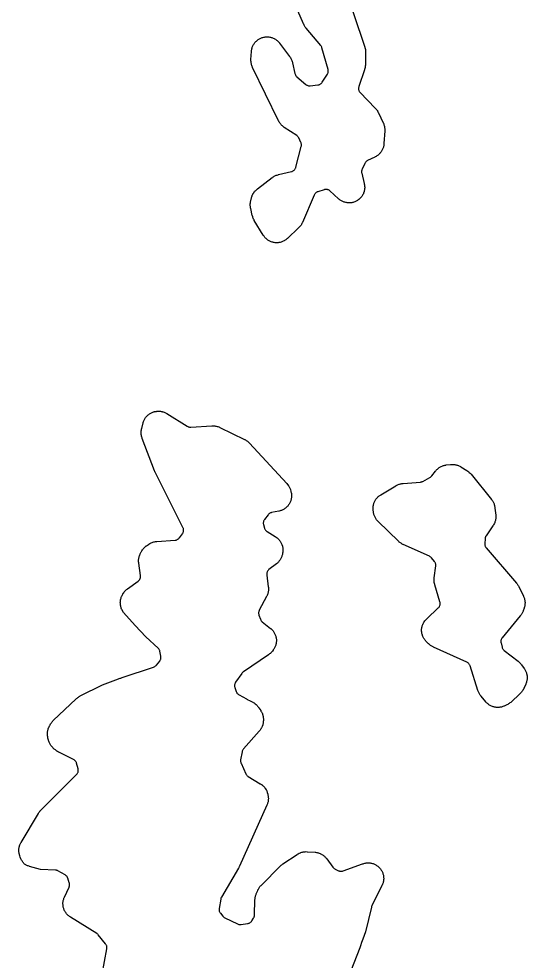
# Model space of a CAD drawing. Header units: millimetres. Extents: x 14 to 182, y 21 to 292.
# Drawn here: x 13.52 to 39.25, y 100.18 to 147.94 of the extents above; entities that cross this region are included whole.
import ezdxf

# ---------------------------------------------------------------- set-up
doc = ezdxf.new("R2010")
doc.units = ezdxf.units.MM
doc.layers.add('CUT', color=7, linetype='CONTINUOUS')

msp = doc.modelspace()

# ---------------------------------------------------------------- linework, layer by layer
at = {"layer": 'CUT'}
for points in [[(29.8907, 149.9304), (31.0274, 146.5025), (31.0347, 146.4782), (31.048, 146.4291), (31.0584, 146.3793), (31.0641, 146.3417), (31.0689, 146.2911), (31.0708, 146.2403), (31.071, 146.2148), (31.0595, 145.6123), (31.0585, 145.5894), (31.0553, 145.5438), (31.0498, 145.4983), (31.0439, 145.4645), (31.0338, 145.4198), (31.0214, 145.3758), (31.0147, 145.3539), (30.7278, 144.5015), (30.7197, 144.4728), (30.7145, 144.4433), (30.7123, 144.4135), (30.713, 144.3836), (30.7167, 144.354), (30.7233, 144.3248), (30.7328, 144.2965), (30.7451, 144.2692), (30.76, 144.2433), (30.7774, 144.219), (30.7972, 144.1966), (31.5586, 143.4141), (31.5757, 143.3955), (31.6089, 143.3574), (31.6398, 143.3175), (31.6613, 143.2863), (31.6875, 143.2432), (31.7113, 143.1987), (31.7226, 143.176), (31.9602, 142.6645), (31.969, 142.6441), (31.9857, 142.603), (32.0003, 142.5611), (32.0097, 142.5292), (32.0202, 142.4861), (32.0264, 142.4534), (32.0325, 142.4094), (32.0355, 142.3763), (32.0373, 142.332), (32.0368, 142.2876), (32.0361, 142.2654), (31.9977, 141.6135), (31.9959, 141.5918), (31.9913, 141.5486), (31.9845, 141.5056), (31.9779, 141.4737), (31.9671, 141.4316), (31.9574, 141.4004), (31.9426, 141.3596), (31.93, 141.3295), (31.9112, 141.2903), (31.8957, 141.2616), (31.8733, 141.2243), (31.8551, 141.1972), (31.8292, 141.1623), (31.8085, 141.1371), (31.7793, 141.1049), (31.7563, 141.0818), (31.7241, 141.0525), (31.699, 141.0318), (31.6641, 141.0058), (31.6371, 140.9876), (31.5999, 140.965), (31.5617, 140.9443), (31.5423, 140.9344), (31.172, 140.7564), (31.146, 140.7423), (31.1215, 140.7257), (31.0988, 140.7068), (31.0781, 140.6857), (31.0595, 140.6628), (31.0433, 140.638), (31.0296, 140.6119), (30.8916, 140.3133), (30.8808, 140.2867), (30.8727, 140.2592), (30.8671, 140.231), (30.8643, 140.2025), (30.8643, 140.1738), (30.8669, 140.1452), (30.8723, 140.1171), (30.9992, 139.5909), (31.0039, 139.5694), (31.0121, 139.5262), (31.0182, 139.4826), (31.0211, 139.4498), (31.0229, 139.4058), (31.0227, 139.3728), (31.0202, 139.3289), (31.0167, 139.2961), (31.0099, 139.2526), (31.0032, 139.2203), (30.9922, 139.1777), (30.9824, 139.1462), (30.9673, 139.1049), (30.9545, 139.0745), (30.9354, 139.0348), (30.9197, 139.0059), (30.8968, 138.9683), (30.8784, 138.941), (30.8519, 138.9058), (30.8309, 138.8804), (30.8011, 138.848), (30.7777, 138.8248), (30.7449, 138.7954), (30.7193, 138.7746), (30.6838, 138.7486), (30.6563, 138.7304), (30.6185, 138.7079), (30.5893, 138.6925), (30.5495, 138.6739), (30.5189, 138.6614), (30.4774, 138.6467), (30.4459, 138.6373), (30.4031, 138.6267), (30.3708, 138.6204), (30.3272, 138.6141), (30.2944, 138.611), (30.2504, 138.609), (30.2174, 138.6091), (30.1735, 138.6114), (30.1407, 138.6147), (30.0972, 138.6212), (30.0648, 138.6277), (30.0222, 138.6385), (29.9906, 138.6482), (29.9492, 138.6631), (29.9188, 138.6757), (29.879, 138.6946), (29.85, 138.7102), (29.8123, 138.7329), (29.7849, 138.7512), (29.7495, 138.7775), (29.7156, 138.8054), (29.6989, 138.8198), (29.2631, 139.2152), (29.2409, 139.2335), (29.2171, 139.2496), (29.1918, 139.2633), (29.1653, 139.2746), (29.1379, 139.2832), (29.1098, 139.2892), (29.0812, 139.2924), (29.0524, 139.2929), (29.0238, 139.2907), (28.9954, 139.2857), (28.9677, 139.278), (28.6461, 139.1721), (28.6197, 139.162), (28.5944, 139.1495), (28.5703, 139.1346), (28.5478, 139.1176), (28.527, 139.0985), (28.5081, 139.0775), (28.4912, 139.0549), (28.4765, 139.0307), (28.4642, 139.0053), (27.8706, 137.6195), (27.861, 137.5986), (27.8409, 137.5575), (27.8187, 137.5175), (27.8005, 137.4884), (27.7744, 137.4508), (27.7534, 137.4237), (27.7235, 137.389), (27.6919, 137.3559), (27.6757, 137.3397), (27.1185, 136.8113), (27.1019, 136.7963), (27.0681, 136.7673), (27.0329, 136.74), (27.0055, 136.7209), (26.9678, 136.6972), (26.9387, 136.6808), (26.8987, 136.661), (26.8681, 136.6476), (26.8265, 136.6318), (26.7947, 136.6215), (26.7517, 136.6099), (26.719, 136.6028), (26.675, 136.5956), (26.6419, 136.5917), (26.5974, 136.5888), (26.564, 136.5883), (26.5194, 136.5898), (26.4862, 136.5926), (26.442, 136.5986), (26.4092, 136.6046), (26.3658, 136.6149), (26.3337, 136.6242), (26.2915, 136.6387), (26.2606, 136.6511), (26.22, 136.6697), (26.1904, 136.6851), (26.152, 136.7076), (26.124, 136.7259), (26.088, 136.7521), (26.062, 136.7731), (26.0287, 136.8028), (26.0049, 136.8262), (25.9747, 136.859), (25.9533, 136.8847), (25.9266, 136.9203), (25.9016, 136.9572), (25.8895, 136.976), (25.4351, 137.7247), (25.4234, 137.7452), (25.4011, 137.7866), (25.381, 137.8291), (25.3677, 137.8618), (25.3522, 137.9062), (25.339, 137.9514), (25.333, 137.9741), (25.2517, 138.3188), (25.2473, 138.3394), (25.2396, 138.3809), (25.2338, 138.4226), (25.2309, 138.4541), (25.2291, 138.4962), (25.2292, 138.5278), (25.2313, 138.5699), (25.2343, 138.6014), (25.2403, 138.6431), (25.2483, 138.6845), (25.2528, 138.7051), (25.2895, 138.8572), (25.2952, 138.8784), (25.3076, 138.9204), (25.322, 138.9618), (25.3343, 138.9923), (25.3526, 139.0321), (25.3678, 139.0612), (25.39, 139.0991), (25.4079, 139.1266), (25.4337, 139.1621), (25.4542, 139.1877), (25.4833, 139.2205), (25.5062, 139.244), (25.5384, 139.2739), (25.5719, 139.3021), (25.589, 139.3158), (26.345, 139.8919), (26.364, 139.9056), (26.4026, 139.932), (26.4425, 139.9563), (26.4733, 139.9729), (26.5156, 139.993), (26.5479, 140.0063), (26.592, 140.0219), (26.6368, 140.0351), (26.6594, 140.0412), (27.3202, 140.1996), (27.3486, 140.2079), (27.376, 140.219), (27.4023, 140.2327), (27.427, 140.2489), (27.45, 140.2675), (27.4711, 140.2883), (27.49, 140.311), (27.5066, 140.3355), (27.5207, 140.3615), (27.5322, 140.3888), (27.5409, 140.4171), (27.8111, 141.4739), (27.8169, 141.5027), (27.82, 141.532), (27.8201, 141.5614), (27.8174, 141.5907), (27.8118, 141.6195), (27.8034, 141.6477), (27.7923, 141.675), (27.6878, 141.8994), (27.675, 141.9238), (27.66, 141.9469), (27.643, 141.9686), (27.6241, 141.9886), (27.6034, 142.0068), (27.5811, 142.023), (26.9541, 142.437), (26.9344, 142.4508), (26.8958, 142.4793), (26.8588, 142.5098), (26.8324, 142.5342), (26.7988, 142.5685), (26.7751, 142.5955), (26.7454, 142.6332), (26.7247, 142.6626), (26.6992, 142.7033), (26.6759, 142.7452), (26.6648, 142.7665), (25.35, 145.4636), (25.3403, 145.4848), (25.3221, 145.5275), (25.3062, 145.5712), (25.296, 145.6044), (25.2846, 145.6495), (25.2779, 145.6836), (25.2712, 145.7296), (25.268, 145.7642), (25.2661, 145.8106), (25.2666, 145.8571), (25.2675, 145.8803), (25.2926, 146.2789), (25.2945, 146.3008), (25.2994, 146.3443), (25.3064, 146.3875), (25.3132, 146.4196), (25.3244, 146.462), (25.3343, 146.4933), (25.3495, 146.5343), (25.3624, 146.5645), (25.3815, 146.6039), (25.3973, 146.6327), (25.4202, 146.67), (25.4387, 146.6971), (25.4651, 146.7321), (25.4861, 146.7573), (25.5158, 146.7895), (25.5392, 146.8125), (25.5719, 146.8417), (25.5974, 146.8623), (25.6328, 146.8882), (25.6602, 146.9062), (25.6979, 146.9285), (25.7269, 146.9438), (25.7666, 146.9623), (25.797, 146.9747), (25.8383, 146.9893), (25.8697, 146.9987), (25.9123, 147.0092), (25.9445, 147.0155), (25.9878, 147.0218), (26.0205, 147.0249), (26.0642, 147.027), (26.0971, 147.0269), (26.1408, 147.0247), (26.1735, 147.0215), (26.2168, 147.015), (26.249, 147.0086), (26.2915, 146.998), (26.3229, 146.9884), (26.3641, 146.9737), (26.3945, 146.9612), (26.4341, 146.9425), (26.4631, 146.9271), (26.5007, 146.9047), (26.528, 146.8866), (26.5633, 146.8606), (26.5887, 146.8399), (26.6213, 146.8106), (26.6446, 146.7875), (26.6742, 146.7552), (26.7022, 146.7214), (26.7157, 146.7042), (27.2208, 146.0311), (27.2345, 146.0118), (27.2609, 145.9725), (27.2851, 145.9319), (27.3017, 145.9006), (27.3215, 145.8577), (27.3347, 145.8248), (27.3499, 145.78), (27.3628, 145.7345), (27.3686, 145.7115), (27.4923, 145.1662), (27.5009, 145.1357), (27.5127, 145.1063), (27.5275, 145.0783), (27.5452, 145.052), (27.5656, 145.0277), (27.5884, 145.0057), (28.0378, 144.6164), (28.062, 144.5975), (28.0879, 144.5813), (28.1153, 144.5677), (28.144, 144.557), (28.1736, 144.5493), (28.2039, 144.5447), (28.2345, 144.5431), (28.265, 144.5447), (28.6531, 144.5847), (28.6828, 144.5893), (28.7119, 144.5968), (28.7401, 144.6072), (28.7671, 144.6204), (28.7927, 144.6362), (28.8166, 144.6545), (28.8385, 144.6751), (28.8582, 144.6978), (28.8756, 144.7224), (29.1343, 145.13), (29.1483, 145.1544), (29.1598, 145.1799), (29.169, 145.2065), (29.1756, 145.2338), (29.1796, 145.2616), (29.1811, 145.2896), (29.1798, 145.3177), (29.176, 145.3455), (29.1696, 145.3728), (28.857, 146.4721), (28.8467, 146.502), (28.8334, 146.5307), (28.8171, 146.5578), (28.7981, 146.5831), (28.0583, 147.4631), (28.0444, 147.4804), (28.0176, 147.5157), (27.9926, 147.5523), (27.9752, 147.5806), (27.9538, 147.6194), (27.9345, 147.6593), (27.9253, 147.6795), (27.2856, 149.1786)], [(17.6158, 98.8826), (17.9693, 100.8106), (17.9732, 100.839), (17.9743, 100.8677), (17.9726, 100.8963), (17.9682, 100.9246), (17.9612, 100.9524), (17.9515, 100.9793), (17.9393, 101.0053), (17.9247, 101.0299), (17.9078, 101.053), (17.5355, 101.5147), (17.5131, 101.5395), (17.4882, 101.5617), (17.4609, 101.5809), (16.1269, 102.4139), (16.1089, 102.4258), (16.0733, 102.4505), (16.039, 102.4768), (16.0142, 102.4978), (15.9826, 102.5273), (15.96, 102.5505), (15.9313, 102.5829), (15.9111, 102.6082), (15.8856, 102.6433), (15.8679, 102.6704), (15.846, 102.7077), (15.8309, 102.7364), (15.8126, 102.7756), (15.8004, 102.8056), (15.786, 102.8464), (15.7767, 102.8775), (15.7663, 102.9195), (15.76, 102.9513), (15.7537, 102.9941), (15.7505, 103.0264), (15.7483, 103.0696), (15.7483, 103.102), (15.7502, 103.1452), (15.7533, 103.1775), (15.7594, 103.2203), (15.7655, 103.2522), (15.7757, 103.2942), (15.7849, 103.3253), (15.7991, 103.3662), (15.8152, 103.4063), (15.8238, 103.4262), (16.0569, 103.9336), (16.0674, 103.9597), (16.0755, 103.9865), (16.0809, 104.014), (16.0838, 104.042), (16.0841, 104.07), (16.0818, 104.098), (16.0768, 104.1256), (16.0693, 104.1526), (15.9912, 104.3899), (15.9813, 104.4161), (15.9689, 104.4411), (15.9543, 104.4649), (15.9375, 104.4873), (15.9187, 104.508), (15.8981, 104.5268), (15.8758, 104.5437), (15.8521, 104.5584), (15.4962, 104.7563), (15.4715, 104.7686), (15.4458, 104.7786), (15.4192, 104.7861), (15.3921, 104.7912), (15.3646, 104.7938), (14.6053, 104.8298), (14.0517, 104.9842), (14.032, 104.9902), (13.993, 105.003), (13.9547, 105.0176), (13.9264, 105.0298), (13.8895, 105.0479), (13.8625, 105.0626), (13.8274, 105.0839), (13.8019, 105.1011), (13.8016, 105.1013), (13.8009, 105.1019), (13.7759, 105.1265), (13.7443, 105.1612), (13.7219, 105.1883), (13.694, 105.226), (13.6747, 105.2553), (13.6509, 105.2958), (13.6346, 105.3269), (13.6152, 105.3696), (13.598, 105.4132), (13.5899, 105.4353), (13.5596, 105.5257), (13.5533, 105.5463), (13.5416, 105.5875), (13.5319, 105.6294), (13.5261, 105.661), (13.5205, 105.7036), (13.5177, 105.7356), (13.5161, 105.7785), (13.5165, 105.8107), (13.519, 105.8536), (13.5224, 105.8856), (13.529, 105.928), (13.5354, 105.9595), (13.546, 106.0011), (13.5554, 106.0319), (13.57, 106.0723), (13.5823, 106.102), (13.6006, 106.1408), (13.6207, 106.1787), (13.6312, 106.1975), (14.5018, 107.6639), (14.5117, 107.6798), (14.5322, 107.7112), (14.5539, 107.7418), (14.5712, 107.7639), (14.5833, 107.7782), (15.7824, 108.9812), (16.4355, 109.6337), (16.4549, 109.655), (16.4721, 109.6781), (16.487, 109.7026), (16.4895, 109.7077), (16.4903, 109.7091), (16.5028, 109.7353), (16.5127, 109.7625), (16.52, 109.7905), (16.5245, 109.8191), (16.5262, 109.848), (16.5251, 109.8769), (16.5213, 109.9056), (16.5147, 109.9338), (16.4355, 110.211), (16.4254, 110.2405), (16.4123, 110.2688), (16.3964, 110.2956), (16.3777, 110.3205), (16.3566, 110.3434), (16.3332, 110.364), (16.3077, 110.382), (16.2806, 110.3973), (15.5396, 110.7656), (15.5178, 110.7772), (15.4749, 110.8015), (15.4334, 110.8282), (15.4035, 110.8498), (15.3651, 110.8809), (15.3286, 110.9139), (15.3107, 110.931), (15.1663, 111.0768), (15.1412, 111.1096), (15.1219, 111.1377), (15.098, 111.1764), (15.0816, 111.2063), (15.0618, 111.2472), (15.0485, 111.2786), (15.0328, 111.3214), (15.0194, 111.3648), (15.0132, 111.3867), (14.9874, 111.4884), (14.9826, 111.5091), (14.9741, 111.5508), (14.9676, 111.5928), (14.9642, 111.6245), (14.9616, 111.6669), (14.9612, 111.6987), (14.9627, 111.7412), (14.9653, 111.773), (14.9708, 111.8151), (14.9763, 111.8465), (14.9858, 111.8879), (14.9943, 111.9186), (15.0076, 111.959), (15.0228, 111.9987), (15.0308, 112.0184), (15.0669, 112.1008), (15.0764, 112.1211), (15.0965, 112.1613), (15.1185, 112.2005), (15.1365, 112.229), (15.1623, 112.2657), (15.183, 112.2923), (15.2123, 112.3263), (15.2434, 112.3587), (15.2593, 112.3746), (16.4175, 113.4723), (16.4339, 113.4871), (16.4675, 113.516), (16.5026, 113.5431), (16.5297, 113.5622), (16.5672, 113.5857), (16.6059, 113.6075), (16.6254, 113.6178), (17.7568, 114.1826), (18.4201, 114.4319), (18.6389, 114.5141), (18.6752, 114.5278), (18.7399, 114.5521), (20.339, 115.085), (20.3656, 115.0953), (20.3911, 115.1081), (20.4153, 115.1232), (20.438, 115.1406), (20.4589, 115.1601), (20.4778, 115.1814), (20.6449, 115.389), (20.6621, 115.4126), (20.677, 115.4379), (20.6893, 115.4644), (20.6989, 115.4921), (20.7058, 115.5205), (20.71, 115.5495), (20.7112, 115.5787), (20.7096, 115.6079), (20.7052, 115.6369), (20.654, 115.8891), (20.6462, 115.9191), (20.6354, 115.9482), (20.6217, 115.976), (20.6051, 116.0022), (20.586, 116.0266), (20.5644, 116.0488), (19.9485, 116.6225), (19.411, 117.1925), (18.8131, 117.8433), (18.7497, 117.9623), (18.7394, 117.9829), (18.7198, 118.0246), (18.7024, 118.0673), (18.691, 118.0999), (18.6781, 118.1441), (18.6701, 118.1777), (18.6617, 118.223), (18.6572, 118.2572), (18.6535, 118.3032), (18.6525, 118.3377), (18.6536, 118.3837), (18.6561, 118.4182), (18.6618, 118.4639), (18.6679, 118.4979), (18.6783, 118.5428), (18.6878, 118.576), (18.7027, 118.6196), (18.7198, 118.6623), (18.729, 118.6835), (18.7479, 118.7245), (18.7581, 118.7452), (18.7795, 118.786), (18.803, 118.8256), (18.8221, 118.8544), (18.8495, 118.8914), (18.8714, 118.918), (18.9025, 118.9521), (18.927, 118.9763), (18.9614, 119.007), (18.9973, 119.0359), (19.0156, 119.0498), (19.5517, 119.4376), (19.5748, 119.456), (19.5959, 119.4767), (19.6149, 119.4994), (19.6316, 119.5238), (19.6458, 119.5497), (19.6574, 119.577), (19.6663, 119.6052), (19.6723, 119.6342), (19.6754, 119.6636), (19.6756, 119.6931), (19.6729, 119.7226), (19.585, 120.3451), (19.5824, 120.3676), (19.5784, 120.4127), (19.5766, 120.458), (19.577, 120.4919), (19.5797, 120.5371), (19.5835, 120.5709), (19.5908, 120.6156), (19.598, 120.6488), (19.6097, 120.6925), (19.6202, 120.7248), (19.6363, 120.7672), (19.6545, 120.8086), (19.6642, 120.8292), (19.7108, 120.9223), (19.7214, 120.9422), (19.7436, 120.9815), (19.7678, 121.0196), (19.7873, 121.0472), (19.8151, 121.0828), (19.8373, 121.1083), (19.8685, 121.1408), (19.8931, 121.164), (19.9275, 121.1932), (19.9633, 121.2207), (19.9815, 121.234), (20.0832, 121.3043), (20.1033, 121.3174), (20.1443, 121.3426), (20.1865, 121.3656), (20.2191, 121.3811), (20.2635, 121.3994), (20.2975, 121.4113), (20.3437, 121.4248), (20.3788, 121.433), (20.4261, 121.4415), (20.4738, 121.4474), (20.4978, 121.4497), (21.4207, 121.5145), (21.4492, 121.5178), (21.4773, 121.5239), (21.5046, 121.5327), (21.531, 121.544), (21.5562, 121.5578), (21.58, 121.5739), (21.6021, 121.5923), (21.6223, 121.6127), (21.6405, 121.6349), (21.7944, 121.8421), (21.8111, 121.8671), (21.8252, 121.8938), (21.8366, 121.9217), (21.8452, 121.9506), (21.8507, 121.9803), (21.8533, 122.0103), (21.8529, 122.0404), (21.8494, 122.0704), (21.8429, 122.0999), (21.8336, 122.1285), (21.8213, 122.1561), (20.4258, 124.9212), (20.4154, 124.9432), (20.3911, 124.9986), (20.3819, 125.0211), (19.7602, 126.6749), (19.7526, 126.6967), (19.7386, 126.7406), (19.7269, 126.7852), (19.7198, 126.819), (19.7127, 126.8646), (19.7092, 126.899), (19.7068, 126.945), (19.7067, 126.9796), (19.7091, 127.0256), (19.7126, 127.06), (19.7196, 127.1056), (19.729, 127.1507), (19.7342, 127.1732), (19.8088, 127.4584), (19.8149, 127.4795), (19.8281, 127.5215), (19.8433, 127.5628), (19.8562, 127.5931), (19.8754, 127.6327), (19.8912, 127.6616), (19.9142, 127.6991), (19.9328, 127.7264), (19.9593, 127.7615), (19.9804, 127.7867), (20.0102, 127.8191), (20.0337, 127.8422), (20.0666, 127.8715), (20.0922, 127.8922), (20.1278, 127.9181), (20.1553, 127.9362), (20.1932, 127.9585), (20.2224, 127.9739), (20.2623, 127.9924), (20.2928, 128.0048), (20.3344, 128.0193), (20.3627, 128.0277), (20.3901, 128.0325), (20.4119, 128.0358), (20.4844, 128.0449), (20.5077, 128.0472), (20.5544, 128.0506), (20.6012, 128.0516), (20.6362, 128.0505), (20.6828, 128.0466), (20.7176, 128.0418), (20.7635, 128.0331), (20.7835, 128.0282), (20.7954, 128.0251), (20.8274, 128.0151), (20.8694, 127.9995), (20.9002, 127.9863), (20.9404, 127.9666), (20.9796, 127.945), (20.999, 127.9337), (22.0383, 127.2906), (22.0651, 127.2759), (22.0933, 127.2639), (22.1225, 127.2549), (22.1525, 127.2489), (22.183, 127.246), (22.2136, 127.2463), (23.2821, 127.3085), (23.305, 127.3093), (23.3509, 127.3096), (23.3968, 127.3076), (23.431, 127.3043), (23.4765, 127.2977), (23.5102, 127.2909), (23.5547, 127.2797), (23.5876, 127.2695), (23.6307, 127.2538), (23.673, 127.2358), (23.6939, 127.2263), (24.9366, 126.6224), (24.9552, 126.6128), (24.9919, 126.5928), (25.0277, 126.5711), (25.0537, 126.5536), (25.0874, 126.5286), (25.1117, 126.5088), (25.1428, 126.4808), (25.1726, 126.4514), (25.1872, 126.4364), (27.0793, 124.3894), (27.0834, 124.3847), (27.17, 124.2721), (27.1844, 124.2492), (27.1997, 124.2223), (27.2184, 124.1855), (27.2312, 124.1573), (27.2464, 124.1189), (27.2599, 124.0798), (27.2662, 124.0602), (27.2858, 123.994), (27.2915, 123.9727), (27.3018, 123.9299), (27.3101, 123.8867), (27.3147, 123.8541), (27.3187, 123.8102), (27.3201, 123.7773), (27.3198, 123.7332), (27.318, 123.7003), (27.3134, 123.6565), (27.3083, 123.624), (27.2995, 123.5808), (27.2912, 123.5489), (27.2782, 123.5068), (27.2669, 123.4759), (27.2499, 123.4353), (27.2356, 123.4056), (27.2146, 123.3668), (27.1975, 123.3387), (27.1729, 123.3022), (27.1531, 123.2758), (27.125, 123.2419), (27.1028, 123.2176), (27.0715, 123.1866), (27.047, 123.1645), (27.0128, 123.1367), (26.9863, 123.1172), (26.9496, 123.0929), (26.9212, 123.076), (26.8823, 123.0554), (26.8525, 123.0414), (26.8117, 123.0247), (26.7807, 123.0137), (26.7385, 123.0011), (26.6958, 122.9905), (26.6743, 122.9857), (26.311, 122.9145), (26.2805, 122.9068), (26.2509, 122.896), (26.2227, 122.8821), (26.1961, 122.8654), (26.1713, 122.846), (26.1488, 122.8241), (26.1286, 122.7999), (25.95, 122.5614), (25.9332, 122.5366), (25.9191, 122.5102), (25.9076, 122.4825), (25.8989, 122.4538), (25.8932, 122.4244), (25.8904, 122.3945), (25.8906, 122.3645), (25.8938, 122.3347), (25.9, 122.3054), (25.9457, 122.1312), (25.9544, 122.1037), (25.9657, 122.0771), (25.9794, 122.0517), (25.9956, 122.0278), (26.0139, 122.0056), (26.0344, 121.9852), (26.0566, 121.9668), (26.0806, 121.9507), (26.4924, 121.7015), (26.5114, 121.6894), (26.5487, 121.6642), (26.5847, 121.6372), (26.6106, 121.6156), (26.6437, 121.5851), (26.6674, 121.561), (26.6973, 121.5274), (26.7184, 121.5011), (26.7448, 121.4646), (26.7631, 121.4363), (26.7857, 121.3974), (26.8012, 121.3674), (26.8198, 121.3264), (26.8322, 121.2951), (26.8466, 121.2524), (26.8558, 121.22), (26.8659, 121.1761), (26.8718, 121.1429), (26.8774, 121.0982), (26.88, 121.0646), (26.8811, 121.0196), (26.8803, 120.9859), (26.877, 120.941), (26.8714, 120.8964), (26.868, 120.8741), (26.858, 120.8175), (26.854, 120.7971), (26.8449, 120.7567), (26.834, 120.7168), (26.8245, 120.6872), (26.8099, 120.6485), (26.7977, 120.6199), (26.7796, 120.5827), (26.7649, 120.5554), (26.7435, 120.5199), (26.7262, 120.4941), (26.7016, 120.4608), (26.6821, 120.4366), (26.6546, 120.4057), (26.6329, 120.3835), (26.6026, 120.3552), (26.5711, 120.3284), (26.555, 120.3153), (26.178, 120.023), (26.1564, 120.0045), (26.1366, 119.984), (26.1188, 119.9617), (26.1032, 119.9379), (26.09, 119.9127), (26.0792, 119.8863), (26.0709, 119.859), (26.0653, 119.8311), (26.0623, 119.8028), (26.0621, 119.7743), (26.0645, 119.7459), (26.1449, 119.149), (26.1474, 119.1258), (26.1512, 119.0793), (26.1526, 119.0327), (26.1519, 118.9978), (26.1484, 118.9513), (26.1441, 118.9166), (26.1358, 118.8707), (26.1279, 118.8366), (26.115, 118.7918), (26.1035, 118.7588), (26.086, 118.7156), (26.0663, 118.6733), (26.0559, 118.6524), (25.6881, 117.9606), (25.6762, 117.9355), (25.6667, 117.9093), (25.6597, 117.8824), (25.6551, 117.855), (25.6531, 117.8272), (25.6537, 117.7994), (25.6569, 117.7718), (25.6626, 117.7446), (25.6708, 117.718), (25.7469, 117.5071), (25.7573, 117.4817), (25.7701, 117.4575), (25.785, 117.4345), (25.8019, 117.4129), (25.8207, 117.393), (25.8412, 117.3749), (26.2518, 117.0452), (26.2685, 117.0311), (26.3011, 117.0022), (26.3323, 116.9717), (26.3545, 116.9478), (26.3826, 116.9145), (26.4025, 116.8885), (26.4272, 116.8526), (26.4444, 116.8248), (26.4655, 116.7867), (26.48, 116.7574), (26.4973, 116.7174), (26.5089, 116.6868), (26.5223, 116.6454), (26.5308, 116.6138), (26.5401, 116.5712), (26.5456, 116.539), (26.5507, 116.4957), (26.553, 116.4631), (26.5539, 116.4195), (26.5531, 116.3869), (26.5498, 116.3434), (26.5458, 116.311), (26.5383, 116.268), (26.5311, 116.2362), (26.5195, 116.1941), (26.5093, 116.1631), (26.4937, 116.1224), (26.4806, 116.0925), (26.4611, 116.0535), (26.4451, 116.025), (26.4219, 115.9881), (26.397, 115.9523), (26.3841, 115.9347), (26.3515, 115.8925), (26.3366, 115.8742), (26.3059, 115.8384), (26.2734, 115.8043), (26.2477, 115.78), (26.2117, 115.7495), (26.1742, 115.7209), (26.1551, 115.7071), (24.8811, 114.8371), (24.8598, 114.8211), (24.84, 114.8032), (24.8218, 114.7837), (24.8055, 114.7627), (24.4887, 114.3152), (24.4734, 114.2913), (24.4605, 114.266), (24.4499, 114.2396), (24.442, 114.2123), (24.4366, 114.1843), (24.4339, 114.156), (24.4339, 114.1276), (24.4366, 114.0993), (24.442, 114.0714), (24.45, 114.0441), (24.5204, 113.84), (24.5307, 113.814), (24.5435, 113.789), (24.5585, 113.7654), (24.5756, 113.7433), (24.5947, 113.7228), (24.6157, 113.7043), (24.6383, 113.6877), (24.6623, 113.6734), (25.0404, 113.4708), (25.0598, 113.4555), (25.0849, 113.4395), (25.1114, 113.4261), (25.1845, 113.3935), (25.3635, 113.2976), (25.383, 113.2865), (25.4216, 113.2632), (25.459, 113.2381), (25.486, 113.2179), (25.5207, 113.1892), (25.5455, 113.1664), (25.5771, 113.1343), (25.5996, 113.1091), (25.6279, 113.074), (25.6543, 113.0376), (25.6671, 113.0191), (25.7613, 112.8746), (25.7722, 112.8571), (25.7931, 112.8217), (25.8123, 112.7854), (25.8254, 112.7575), (25.8413, 112.7196), (25.8518, 112.6906), (25.8641, 112.6514), (25.872, 112.6216), (25.8807, 112.5814), (25.8858, 112.551), (25.8907, 112.5102), (25.8931, 112.4795), (25.8943, 112.4384), (25.8936, 112.3973), (25.8928, 112.3767), (25.8896, 112.325), (25.8878, 112.3037), (25.8831, 112.2612), (25.8764, 112.2191), (25.87, 112.1877), (25.8593, 112.1464), (25.8499, 112.1158), (25.8354, 112.0757), (25.8231, 112.0461), (25.8048, 112.0075), (25.7898, 111.9793), (25.768, 111.9426), (25.7503, 111.9159), (25.7251, 111.8814), (25.6983, 111.8482), (25.6845, 111.8319), (24.8902, 110.938), (24.87, 110.9127), (24.8527, 110.8854), (24.8384, 110.8564), (24.8274, 110.826), (24.8197, 110.7945), (24.7424, 110.3864), (24.7383, 110.356), (24.7372, 110.3255), (24.7393, 110.2949), (24.7445, 110.2647), (24.7527, 110.2353), (24.7639, 110.2068), (25.0057, 109.6732), (25.0195, 109.6463), (25.036, 109.6209), (25.055, 109.5974), (25.0763, 109.5758), (25.0996, 109.5565), (25.1248, 109.5397), (25.7373, 109.1729), (25.7563, 109.1608), (25.7937, 109.1358), (25.8298, 109.1089), (25.8558, 109.0875), (25.889, 109.0572), (25.9127, 109.0332), (25.9428, 108.9997), (25.964, 108.9735), (25.9906, 108.9372), (26.0091, 108.909), (26.0318, 108.8702), (26.0474, 108.8403), (26.0662, 108.7994), (26.0787, 108.7681), (26.0934, 108.7256), (26.1058, 108.6823), (26.1115, 108.6606), (26.1227, 108.6128), (26.127, 108.5923), (26.1347, 108.5512), (26.1404, 108.5098), (26.1433, 108.4785), (26.1452, 108.4367), (26.1451, 108.4054), (26.1431, 108.3636), (26.1401, 108.3324), (26.1342, 108.291), (26.1284, 108.2602), (26.1186, 108.2195), (26.1099, 108.1893), (26.0965, 108.1497), (26.0812, 108.1108), (26.0731, 108.0915), (24.6863, 104.9909), (24.6754, 104.9681), (24.6464, 104.912), (24.6341, 104.8898), (23.7713, 103.4274), (23.7584, 103.403), (23.7478, 103.3776), (23.7396, 103.3513), (23.7338, 103.3244), (23.6542, 102.8476), (23.6509, 102.8199), (23.6502, 102.7921), (23.6521, 102.7642), (23.6565, 102.7367), (23.6635, 102.7097), (23.673, 102.6835), (23.6848, 102.6583), (23.699, 102.6342), (23.7153, 102.6116), (23.8341, 102.462), (23.8519, 102.4416), (23.8713, 102.423), (23.8924, 102.4061), (23.915, 102.3912), (23.9387, 102.3784), (24.5897, 102.0645), (24.617, 102.053), (24.6452, 102.0442), (24.6741, 102.0383), (24.7035, 102.0352), (24.733, 102.035), (24.7624, 102.0377), (25.0953, 102.0853), (25.1232, 102.0906), (25.1504, 102.0986), (25.1768, 102.109), (25.2021, 102.122), (25.226, 102.1372), (25.2484, 102.1547), (25.269, 102.1742), (25.2877, 102.1956), (25.3043, 102.2186), (25.3998, 102.3653), (25.4138, 102.389), (25.4255, 102.414), (25.4349, 102.4398), (25.4418, 102.4665), (25.4463, 102.4936), (25.4483, 102.5211), (25.4682, 103.2787), (25.4692, 103.2997), (25.4723, 103.3417), (25.4773, 103.3834), (25.4825, 103.4145), (25.4914, 103.4556), (25.4995, 103.486), (25.5122, 103.5261), (25.5267, 103.5655), (25.5345, 103.5851), (25.6119, 103.7683), (25.6209, 103.788), (25.6396, 103.827), (25.6603, 103.8652), (25.6771, 103.8929), (25.7013, 103.9289), (25.7207, 103.9549), (25.7483, 103.9883), (25.7774, 104.0204), (25.7924, 104.0361), (26.752, 104.9954), (26.7678, 105.0104), (26.8, 105.0397), (26.8336, 105.0673), (26.8685, 105.0933), (26.8863, 105.1059), (27.6066, 105.5899), (27.6246, 105.6014), (27.6613, 105.6236), (27.6991, 105.644), (27.728, 105.658), (27.7675, 105.6747), (27.7977, 105.6858), (27.8386, 105.6987), (27.8697, 105.7069), (27.9116, 105.7159), (27.9434, 105.7211), (27.986, 105.726), (28.018, 105.7281), (28.0609, 105.729), (28.1038, 105.7278), (28.1252, 105.7266), (28.511, 105.6972), (28.5324, 105.6951), (28.5752, 105.6898), (28.6177, 105.6824), (28.6492, 105.6753), (28.6908, 105.6639), (28.7215, 105.6539), (28.7617, 105.6386), (28.7913, 105.6257), (28.83, 105.6066), (28.8582, 105.5909), (28.8948, 105.5681), (28.9214, 105.5498), (28.9557, 105.5237), (28.9804, 105.5029), (29.0121, 105.4736), (29.0347, 105.4506), (29.0634, 105.4184), (29.0905, 105.3849), (29.1036, 105.3678), (29.4186, 104.9377), (29.4371, 104.9149), (29.4578, 104.8939), (29.4805, 104.8751), (29.5049, 104.8586), (29.5308, 104.8445), (29.6967, 104.7649), (29.7241, 104.7534), (29.7525, 104.7446), (29.7817, 104.7387), (29.8113, 104.7357), (29.841, 104.7357), (29.8706, 104.7386), (29.8998, 104.7444), (29.9282, 104.7531), (30.9204, 105.1107), (30.9416, 105.1178), (30.9841, 105.1308), (31.0273, 105.1416), (31.06, 105.1482), (31.1041, 105.1547), (31.1373, 105.158), (31.1818, 105.1602), (31.2151, 105.1602), (31.2596, 105.1579), (31.2928, 105.1546), (31.3368, 105.148), (31.3695, 105.1414), (31.4127, 105.1305), (31.4446, 105.1207), (31.4865, 105.1055), (31.5172, 105.0926), (31.5574, 105.0734), (31.5867, 105.0576), (31.6248, 105.0345), (31.6525, 105.0158), (31.6881, 104.989), (31.7137, 104.9677), (31.7465, 104.9376), (31.7699, 104.9138), (31.7995, 104.8806), (31.8205, 104.8546), (31.8467, 104.8186), (31.865, 104.7907), (31.8875, 104.7523), (31.903, 104.7227), (31.9216, 104.6823), (31.934, 104.6513), (31.9485, 104.6092), (31.9579, 104.5772), (31.9682, 104.5339), (31.9743, 104.5011), (31.9802, 104.4569), (31.983, 104.4237), (31.9846, 104.3792), (31.9841, 104.3458), (31.9813, 104.3014), (31.9775, 104.2682), (31.9703, 104.2243), (31.9633, 104.1917), (31.9518, 104.1487), (31.9416, 104.1169), (31.9259, 104.0753), (31.9081, 104.0344), (31.8987, 104.0142), (31.3864, 102.9796), (31.3733, 102.9489), (31.3637, 102.9169), (31.06, 101.6596), (30.9292, 101.2989), (30.8648, 101.1211), (30.8053, 100.9569), (30.7687, 100.856), (30.1636, 99.3052)]]:
    msp.add_lwpolyline(points, dxfattribs=at)
msp.add_lwpolyline([(33.9076, 124.4714), (33.9374, 124.4822), (33.966, 124.496), (34.3271, 124.6955), (34.3532, 124.7118), (34.3775, 124.7306), (34.3998, 124.7519), (34.4198, 124.7753), (34.6037, 125.0144), (34.6178, 125.0319), (34.6469, 125.0661), (34.6776, 125.0988), (34.7019, 125.1221), (34.7358, 125.1515), (34.7622, 125.1723), (34.7989, 125.1982), (34.8272, 125.2163), (34.8663, 125.2384), (34.8963, 125.2536), (34.9374, 125.2717), (34.9688, 125.2838), (35.0115, 125.2977), (35.0439, 125.3066), (35.0878, 125.3162), (35.132, 125.3237), (35.1542, 125.3269), (35.364, 125.3515), (35.3855, 125.3535), (35.4286, 125.3564), (35.4718, 125.3573), (35.5041, 125.3564), (35.5472, 125.3532), (35.5793, 125.3492), (35.6219, 125.3418), (35.6535, 125.3348), (35.6952, 125.3234), (35.726, 125.3133), (35.7663, 125.2979), (35.796, 125.285), (35.8347, 125.2658), (35.8725, 125.2448), (35.8911, 125.2339), (36.1887, 125.049), (36.2097, 125.0351), (36.251, 125.0062), (36.2906, 124.975), (36.3189, 124.95), (36.3547, 124.9145), (36.3885, 124.8771), (36.4049, 124.8579), (37.4411, 123.573), (37.4542, 123.5558), (37.4797, 123.521), (37.5035, 123.4849), (37.52, 123.457), (37.5402, 123.4188), (37.5539, 123.3895), (37.5703, 123.3496), (37.5812, 123.3191), (37.5937, 123.2778), (37.6016, 123.2464), (37.6102, 123.204), (37.6166, 123.1614), (37.6194, 123.1399), (37.6555, 122.7877), (37.6573, 122.765), (37.6596, 122.7196), (37.6597, 122.6742), (37.658, 122.6402), (37.6535, 122.5949), (37.6484, 122.5612), (37.6393, 122.5167), (37.6308, 122.4837), (37.6173, 122.4403), (37.6055, 122.4083), (37.5877, 122.3665), (37.5728, 122.3359), (37.5508, 122.2961), (37.5269, 122.2575), (37.5144, 122.2384), (37.1713, 121.7427), (37.1568, 121.7196), (37.1445, 121.6952), (37.1344, 121.6698), (37.1267, 121.6436), (37.1214, 121.6168), (37.1185, 121.5896), (37.1039, 121.3409), (37.1036, 121.3122), (37.1061, 121.2835), (37.1112, 121.2552), (37.1191, 121.2275), (37.1296, 121.2007), (37.1426, 121.175), (37.158, 121.1507), (37.1757, 121.128), (38.7072, 119.3423), (38.7194, 119.3274), (38.7432, 119.2971), (38.7657, 119.2659), (38.7815, 119.2417), (38.8012, 119.2087), (38.8195, 119.1748), (38.8283, 119.1577), (39.0561, 118.6885), (39.0652, 118.6685), (39.0825, 118.6281), (39.0977, 118.5869), (39.1076, 118.5555), (39.1188, 118.5131), (39.1256, 118.4809), (39.1325, 118.4375), (39.1361, 118.4048), (39.1388, 118.3609), (39.1392, 118.328), (39.1377, 118.2841), (39.1349, 118.2513), (39.129, 118.2078), (39.123, 118.1755), (39.1129, 118.1327), (39.1008, 118.0905), (39.0942, 118.0695), (39.05, 117.9401), (39.0429, 117.921), (39.028, 117.883), (39.0114, 117.8458), (38.9977, 117.8185), (38.9778, 117.7829), (38.9616, 117.757), (38.9386, 117.7233), (38.914, 117.6908), (38.9013, 117.6748), (37.9845, 116.5683), (37.966, 116.5435), (37.9501, 116.5169), (37.9371, 116.4888), (37.927, 116.4595), (37.9201, 116.4293), (37.9162, 116.3985), (37.9156, 116.3676), (37.9182, 116.3367), (37.9239, 116.3063), (37.9776, 116.0845), (37.9858, 116.0567), (37.9966, 116.0298), (38.01, 116.0041), (38.0258, 115.9798), (38.0438, 115.9571), (38.064, 115.9363), (38.086, 115.9175), (38.7871, 115.3771), (38.8041, 115.3634), (38.8374, 115.3351), (38.8692, 115.3051), (38.892, 115.2816), (38.9208, 115.2487), (38.9479, 115.2145), (38.9611, 115.1971), (39.0932, 115.0131), (39.1052, 114.9955), (39.1283, 114.9598), (39.1498, 114.9231), (39.1645, 114.8949), (39.1823, 114.8563), (39.1943, 114.8268), (39.2085, 114.7867), (39.2176, 114.7562), (39.2279, 114.715), (39.2342, 114.6838), (39.2405, 114.6417), (39.2438, 114.61), (39.2462, 114.5676), (39.2464, 114.5358), (39.2448, 114.4933), (39.242, 114.4616), (39.2364, 114.4194), (39.2306, 114.3881), (39.221, 114.3467), (39.2124, 114.316), (39.1989, 114.2757), (39.1835, 114.2361), (39.1754, 114.2165), (39.0818, 114.0052), (39.072, 113.9846), (39.0515, 113.9439), (39.0289, 113.9043), (39.0105, 113.8755), (38.9839, 113.8384), (38.9627, 113.8116), (38.9326, 113.7773), (38.9008, 113.7447), (38.8844, 113.7287), (38.436, 113.3127), (38.4169, 113.2959), (38.3779, 113.2636), (38.3371, 113.2336), (38.3054, 113.2128), (38.2615, 113.1875), (38.2162, 113.1647), (38.1932, 113.154), (38.0833, 113.1062), (38.0627, 113.0979), (38.0212, 113.0822), (37.979, 113.0686), (37.9468, 113.06), (37.9035, 113.0507), (37.8707, 113.0453), (37.8266, 113.0402), (37.7934, 113.0381), (37.7491, 113.0374), (37.7159, 113.0385), (37.6716, 113.0422), (37.6387, 113.0466), (37.5951, 113.0547), (37.5627, 113.0623), (37.5201, 113.0746), (37.4886, 113.0854), (37.4474, 113.1018), (37.4172, 113.1156), (37.3778, 113.136), (37.3491, 113.1528), (37.3119, 113.1769), (37.285, 113.1964), (37.2503, 113.2242), (37.2255, 113.2462), (37.1937, 113.2772), (37.1636, 113.3097), (37.1489, 113.3264), (36.9151, 113.605), (36.9014, 113.6221), (36.8751, 113.6568), (36.8504, 113.6928), (36.8332, 113.7206), (36.8122, 113.7588), (36.7978, 113.7881), (36.7805, 113.8281), (36.7652, 113.869), (36.7581, 113.8896), (36.3558, 115.1443), (36.3447, 115.1736), (36.3306, 115.2015), (36.3137, 115.2278), (36.2942, 115.2522), (36.2723, 115.2744), (36.2481, 115.2942), (36.222, 115.3114), (36.1943, 115.3258), (34.5044, 116.0942), (34.486, 116.1031), (34.4497, 116.1217), (34.4142, 116.1419), (34.3883, 116.1582), (34.3548, 116.1816), (34.3305, 116.2002), (34.2992, 116.2265), (34.2692, 116.2541), (34.2545, 116.2683), (34.1393, 116.3846), (34.1239, 116.4009), (34.0939, 116.4344), (34.0656, 116.4693), (34.0457, 116.4965), (34.0211, 116.5341), (34.004, 116.5632), (33.9832, 116.603), (33.9692, 116.6336), (33.9524, 116.6754), (33.9415, 116.7072), (33.929, 116.7504), (33.9213, 116.7832), (33.9132, 116.8274), (33.9088, 116.8608), (33.9052, 116.9056), (33.9042, 116.9393), (33.905, 116.9843), (33.9073, 117.0179), (33.9127, 117.0625), (33.9183, 117.0957), (33.9281, 117.1396), (33.9371, 117.172), (33.9512, 117.2147), (33.9633, 117.2462), (33.9816, 117.2872), (33.9968, 117.3173), (34.0191, 117.3563), (34.0373, 117.3847), (34.0633, 117.4213), (34.0842, 117.4477), (34.1138, 117.4816), (34.1451, 117.5139), (34.1611, 117.5296), (34.748, 118.0785), (34.7689, 118.1002), (34.7877, 118.1239), (34.8039, 118.1494), (34.8175, 118.1764), (34.8282, 118.2046), (34.8362, 118.2337), (34.8411, 118.2635), (34.843, 118.2937), (34.8419, 118.3239), (34.8377, 118.3538), (34.8306, 118.3831), (34.5717, 119.2537), (34.5657, 119.2761), (34.5548, 119.3213), (34.5462, 119.367), (34.5415, 119.4015), (34.5377, 119.4478), (34.5366, 119.4826), (34.5376, 119.529), (34.541, 119.5753), (34.5433, 119.5985), (34.6193, 120.2067), (34.6215, 120.2364), (34.6208, 120.2661), (34.6171, 120.2956), (34.6105, 120.3246), (34.6011, 120.3529), (34.5889, 120.38), (34.5742, 120.4058), (34.5569, 120.43), (34.4086, 120.6175), (34.3896, 120.6393), (34.3686, 120.6591), (34.3458, 120.6768), (34.3214, 120.6923), (34.2956, 120.7053), (32.9779, 121.2938), (32.9599, 121.3023), (32.9242, 121.3202), (32.8894, 121.3396), (32.8639, 121.3553), (32.831, 121.3778), (32.807, 121.3957), (32.7761, 121.4209), (32.7464, 121.4475), (32.7319, 121.4612), (31.7019, 122.4696), (31.6867, 122.4852), (31.6572, 122.517), (31.6292, 122.5502), (31.6095, 122.5761), (31.5849, 122.6118), (31.5678, 122.6395), (31.5467, 122.6775), (31.5323, 122.7066), (31.515, 122.7465), (31.5035, 122.7769), (31.4902, 122.8182), (31.4816, 122.8496), (31.4723, 122.892), (31.465, 122.9348), (31.4619, 122.9563), (31.4532, 123.0286), (31.4511, 123.0501), (31.448, 123.0931), (31.4469, 123.1363), (31.4477, 123.1687), (31.4508, 123.2117), (31.4547, 123.2439), (31.4619, 123.2865), (31.4688, 123.3181), (31.4801, 123.3598), (31.49, 123.3906), (31.5053, 123.431), (31.5181, 123.4607), (31.5371, 123.4995), (31.5528, 123.5278), (31.5754, 123.5646), (31.5937, 123.5913), (31.6198, 123.6257), (31.6405, 123.6506), (31.6698, 123.6823), (31.6928, 123.7051), (31.725, 123.7339), (31.7501, 123.7543), (31.7849, 123.7799), (31.8208, 123.8038), (31.8391, 123.8153), (32.6042, 124.2724), (32.6221, 124.2825), (32.6583, 124.3019), (32.6953, 124.3197), (32.7237, 124.3317), (32.7622, 124.346), (32.7915, 124.3554), (32.8311, 124.3661), (32.8612, 124.3728), (32.9016, 124.3799), (32.9424, 124.3851), (32.9628, 124.3873), (33.8454, 124.4596), (33.8768, 124.4639)], close=True, dxfattribs=at)

doc.saveas('drawing.dxf')
